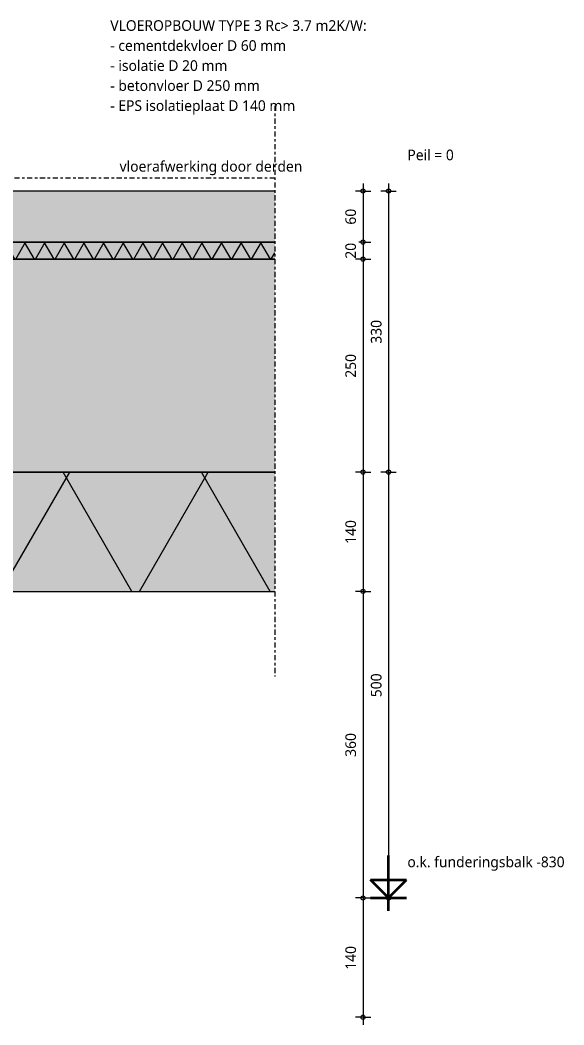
# Model space of a CAD drawing. Header units: millimetres. Extents: x -435 to 27166, y -19117 to 26500.
# Drawn here: x 8192 to 8831, y -3317 to -2138 of the extents above; entities that cross this region are included whole.
import ezdxf

# ---------------------------------------------------------------- set-up
doc = ezdxf.new("R2010")
doc.units = ezdxf.units.MM
doc.linetypes.add('MV_center', pattern=[15, 6, -3, 3, -3])
for name, color, linetype, lineweight in [('A-ANNO-DIMS', 211, 'Continuous', 13), ('A-ANNO-DIMS-5', 211, 'Continuous', 13), ('A-DETL', 90, 'Continuous', 13), ('A-DETL-GENF', 92, 'Continuous', 18), ('G-ANNO-TEXT', 231, 'Continuous', 13)]:
    doc.layers.add(name, color=color, linetype=linetype, lineweight=lineweight)
doc.styles.add('Segoe UI_3', font='segoeui.ttf', dxfattribs={"height": 12.5})
doc.styles.add('Segoe UI_B', font='segoeui.ttf', dxfattribs={"height": 12.5})
doc.dimstyles.new('2_5_mm_4', dxfattribs={"dimscale": 304.8, "dimtxt": 13.092049, "dimasz": 0.016404, "dimexe": 0.029528, "dimexo": 0.0625, "dimgap": 0.014764, "dimtad": 1, "dimdec": 0, "dimzin": 0, "dimdsep": 46, "dimtxsty": 'Segoe UI_3', "dimblk1": 'DOTBLANK', "dimblk2": 'DOTBLANK', "dimsah": 1, "dimcen": 0.09, "dimdle": 0.029528, "dimazin": 0, "dimtfac": 1, "dimtdec": 4, "dimtix": 1, "dimtmove": 0, "dimatfit": 3, "dimfxl": 0.029528, "dimfxlon": 1, "dimtvp": 1, "dimtfill": 1, "dimtolj": 1, "dimtzin": 0, "dimarcsym": 2})

# ---------------------------------------------------------------- blocks, each defined once
blk = doc.blocks.new('42 isolatie - Type 1-3767363-Details Appartement')
at = {"layer": 'A-DETL-GENF'}
blk.add_hatch(color=256, dxfattribs=at).paths.add_polyline_path([(325.3, -140.8), (325.3, -0.8), (0.3, -0.8), (0.3, -140.8)])
at = {"layer": 'A-DETL-GENF', "lineweight": 13}
h = blk.add_hatch(dxfattribs=at)
h.set_pattern_fill('FP_80', color=256, style=0, pattern_type=2)
h.set_pattern_definition([(300, (-857.8, -704), (-121.936, -70.4), []), (240, (-857.8, -704), (-121.936, 70.4), [])])
h.paths.add_polyline_path([(325.3, -140.8), (325.3, -0.8), (0.3, -0.8), (0.3, -140.8)])
at = {"layer": 'A-DETL-GENF'}
for p, q in [((325.3, -0.8), (0.3, -0.8)), ((0.3, -0.8), (0.3, -140.8)), ((0.3, -140.8), (325.3, -140.8)), ((0.3, -140.8), (325.3, -140.8))]:
    blk.add_line(p, q, dxfattribs=at)
blk = doc.blocks.new('42 isolatie - Type 1-3766378-Details Appartement')
at = {"layer": 'A-DETL-GENF'}
blk.add_hatch(color=256, dxfattribs=at).paths.add_polyline_path([(126.5, -0.8), (126.5, -20.8), (711.5, -20.8), (711.5, -0.8), (470.7, -0.8)])
at = {"layer": 'A-DETL-GENF', "lineweight": 13}
h = blk.add_hatch(dxfattribs=at)
h.set_pattern_fill('FP_79', color=256, style=0, pattern_type=2)
h.set_pattern_definition([(300, (-2355.522, -120.812), (-17.32051, -10), []), (240, (-2355.522, -120.812), (-17.32051, 10), [])])
h.paths.add_polyline_path([(126.5, -0.8), (126.5, -20.8), (711.5, -20.8), (711.5, -0.8), (470.7, -0.8)])
at = {"layer": 'A-DETL-GENF'}
for p, q in [((711.5, -0.8), (126.5, -0.8)), ((711.5, -18.3), (711.5, -0.8)), ((126.5, -20.8), (711.5, -20.8)), ((711.5, -20.8), (711.5, -18.3)), ((711.5, -20.8), (711.5, -18.3))]:
    blk.add_line(p, q, dxfattribs=at)
blk = doc.blocks.new('NLRS_00_DI_maskeer - Type 1-4234641-Details Appartement')
at = {"layer": 'A-DETL-GENF', "linetype": 'MV_center'}
blk.add_line((570, 0), (-100, 0), dxfattribs=at)
blk = doc.blocks.new('DIMBLOCK524-Details Appartement')
at = {"layer": 'A-ANNO-DIMS-5'}
for p, q in [((8595.3, -2329.2), (8595.3, -2398.2)), ((8595.3, -2338.2), (8586.3, -2338.2)), ((8595.3, -2338.2), (8604.3, -2338.2)), ((8595.3, -2398.2), (8586.3, -2398.2)), ((8595.3, -2398.2), (8604.3, -2398.2))]:
    blk.add_line(p, q, dxfattribs=at)
for centre in [(8595.3, -2338.2), (8595.3, -2398.2)]:
    blk.add_circle(centre, 2.5, dxfattribs=at)
at = {"layer": 'A-ANNO-DIMS-5', "color": 0, "insert": (8574.5, -2377.7), "char_height": 12.5, "width": 22.852, "attachment_point": 1, "rotation": 90, "line_spacing_factor": 1.142579, "style": 'Segoe UI_3', "bg_fill": 3, "box_fill_scale": 1.25, "bg_fill_color": 9, "bg_fill_true_color": 13158600, "bg_fill_transparency": 0}
blk.add_mtext('60', dxfattribs=at)
blk = doc.blocks.new('_DotBlank')
at = {"color": 0, "linetype": 'ByBlock', "lineweight": -2}
blk.add_line((-0.5, 0), (-1, 0), dxfattribs=at)
blk.add_circle((0, 0), 0.5, dxfattribs=at)
blk = doc.blocks.new('DIMBLOCK525-Details Appartement')
at = {"layer": 'A-ANNO-DIMS-5'}
for p, q in [((8595.3, -2398.2), (8586.3, -2398.2)), ((8595.3, -2398.2), (8595.3, -2418.2)), ((8595.3, -2398.2), (8604.3, -2398.2)), ((8595.3, -2418.2), (8586.3, -2418.2)), ((8595.3, -2418.2), (8604.3, -2418.2))]:
    blk.add_line(p, q, dxfattribs=at)
for centre in [(8595.3, -2398.2), (8595.3, -2418.2)]:
    blk.add_circle(centre, 2.5, dxfattribs=at)
at = {"layer": 'A-ANNO-DIMS-5', "color": 0, "insert": (8574.5, -2417.7), "char_height": 12.5, "width": 22.852, "attachment_point": 1, "rotation": 90, "line_spacing_factor": 1.142579, "style": 'Segoe UI_3', "bg_fill": 3, "box_fill_scale": 1.25, "bg_fill_color": 9, "bg_fill_true_color": 13158600, "bg_fill_transparency": 0}
blk.add_mtext('20', dxfattribs=at)
blk = doc.blocks.new('DIMBLOCK526-Details Appartement')
at = {"layer": 'A-ANNO-DIMS-5'}
for p, q in [((8595.3, -2418.2), (8586.3, -2418.2)), ((8595.3, -2418.2), (8595.3, -2668.2)), ((8595.3, -2418.2), (8604.3, -2418.2)), ((8595.3, -2668.2), (8586.3, -2668.2)), ((8595.3, -2668.2), (8604.3, -2668.2))]:
    blk.add_line(p, q, dxfattribs=at)
for centre in [(8595.3, -2418.2), (8595.3, -2668.2)]:
    blk.add_circle(centre, 2.5, dxfattribs=at)
at = {"layer": 'A-ANNO-DIMS-5', "color": 0, "insert": (8574.5, -2557.5), "char_height": 12.5, "width": 34.277, "attachment_point": 1, "rotation": 90, "line_spacing_factor": 1.142579, "style": 'Segoe UI_3', "bg_fill": 3, "box_fill_scale": 1.25, "bg_fill_color": 9, "bg_fill_true_color": 13158600, "bg_fill_transparency": 0}
blk.add_mtext('250', dxfattribs=at)
blk = doc.blocks.new('DIMBLOCK527-Details Appartement')
at = {"layer": 'A-ANNO-DIMS-5'}
for p, q in [((8595.3, -2668.2), (8586.3, -2668.2)), ((8595.3, -2668.2), (8595.3, -2808.2)), ((8595.3, -2668.2), (8604.3, -2668.2)), ((8595.3, -2808.2), (8586.3, -2808.2)), ((8595.3, -2808.2), (8604.3, -2808.2))]:
    blk.add_line(p, q, dxfattribs=at)
for centre in [(8595.3, -2668.2), (8595.3, -2808.2)]:
    blk.add_circle(centre, 2.5, dxfattribs=at)
at = {"layer": 'A-ANNO-DIMS-5', "color": 0, "insert": (8574.5, -2752.5), "char_height": 12.5, "width": 34.277, "attachment_point": 1, "rotation": 90, "line_spacing_factor": 1.142579, "style": 'Segoe UI_3', "bg_fill": 3, "box_fill_scale": 1.25, "bg_fill_color": 9, "bg_fill_true_color": 13158600, "bg_fill_transparency": 0}
blk.add_mtext('140', dxfattribs=at)
blk = doc.blocks.new('DIMBLOCK528-Details Appartement')
at = {"layer": 'A-ANNO-DIMS-5'}
for p, q in [((8595.3, -2808.2), (8586.3, -2808.2)), ((8595.3, -2808.2), (8595.3, -3168.2)), ((8595.3, -2808.2), (8604.3, -2808.2)), ((8595.3, -3168.2), (8586.3, -3168.2)), ((8595.3, -3168.2), (8604.3, -3168.2))]:
    blk.add_line(p, q, dxfattribs=at)
for centre in [(8595.3, -2808.2), (8595.3, -3168.2)]:
    blk.add_circle(centre, 2.5, dxfattribs=at)
at = {"layer": 'A-ANNO-DIMS-5', "color": 0, "insert": (8574.5, -3002.5), "char_height": 12.5, "width": 34.277, "attachment_point": 1, "rotation": 90, "line_spacing_factor": 1.142579, "style": 'Segoe UI_3', "bg_fill": 3, "box_fill_scale": 1.25, "bg_fill_color": 9, "bg_fill_true_color": 13158600, "bg_fill_transparency": 0}
blk.add_mtext('360', dxfattribs=at)
blk = doc.blocks.new('DIMBLOCK529-Details Appartement')
at = {"layer": 'A-ANNO-DIMS-5'}
for p, q in [((8595.3, -3168.2), (8586.3, -3168.2)), ((8595.3, -3168.2), (8595.3, -3317.2)), ((8595.3, -3168.2), (8604.3, -3168.2)), ((8595.3, -3308.2), (8586.3, -3308.2)), ((8595.3, -3308.2), (8604.3, -3308.2))]:
    blk.add_line(p, q, dxfattribs=at)
for centre in [(8595.3, -3168.2), (8595.3, -3308.2)]:
    blk.add_circle(centre, 2.5, dxfattribs=at)
at = {"layer": 'A-ANNO-DIMS-5', "color": 0, "insert": (8574.5, -3252.5), "char_height": 12.5, "width": 34.277, "attachment_point": 1, "rotation": 90, "line_spacing_factor": 1.142579, "style": 'Segoe UI_3', "bg_fill": 3, "box_fill_scale": 1.25, "bg_fill_color": 9, "bg_fill_true_color": 13158600, "bg_fill_transparency": 0}
blk.add_mtext('140', dxfattribs=at)
blk = doc.blocks.new('DIMBLOCK530-Details Appartement')
at = {"layer": 'A-ANNO-DIMS-5'}
for p, q in [((8625.3, -2329.2), (8625.3, -2668.2)), ((8625.3, -2338.2), (8616.3, -2338.2)), ((8625.3, -2338.2), (8634.3, -2338.2)), ((8625.3, -2668.2), (8616.3, -2668.2)), ((8625.3, -2668.2), (8634.3, -2668.2))]:
    blk.add_line(p, q, dxfattribs=at)
for centre in [(8625.3, -2338.2), (8625.3, -2668.2)]:
    blk.add_circle(centre, 2.5, dxfattribs=at)
at = {"layer": 'A-ANNO-DIMS-5', "color": 0, "insert": (8604.5, -2517.5), "char_height": 12.5, "width": 34.277, "attachment_point": 1, "rotation": 90, "line_spacing_factor": 1.142579, "style": 'Segoe UI_3', "bg_fill": 3, "box_fill_scale": 1.25, "bg_fill_color": 9, "bg_fill_true_color": 13158600, "bg_fill_transparency": 0}
blk.add_mtext('330', dxfattribs=at)
blk = doc.blocks.new('DIMBLOCK531-Details Appartement')
at = {"layer": 'A-ANNO-DIMS-5'}
for p, q in [((8625.3, -2668.2), (8616.3, -2668.2)), ((8625.3, -2668.2), (8625.3, -3177.2)), ((8625.3, -2668.2), (8634.3, -2668.2)), ((8625.3, -3168.2), (8616.3, -3168.2)), ((8625.3, -3168.2), (8634.3, -3168.2))]:
    blk.add_line(p, q, dxfattribs=at)
for centre in [(8625.3, -2668.2), (8625.3, -3168.2)]:
    blk.add_circle(centre, 2.5, dxfattribs=at)
at = {"layer": 'A-ANNO-DIMS-5', "color": 0, "insert": (8604.5, -2932.5), "char_height": 12.5, "width": 34.277, "attachment_point": 1, "rotation": 90, "line_spacing_factor": 1.142579, "style": 'Segoe UI_3', "bg_fill": 3, "box_fill_scale": 1.25, "bg_fill_color": 9, "bg_fill_true_color": 13158600, "bg_fill_transparency": 0}
blk.add_mtext('500', dxfattribs=at)

msp = doc.modelspace()

# ---------------------------------------------------------------- hatches: boundary and pattern name
at = {"layer": 'A-DETL-GENF', "lineweight": 13}
h = msp.add_hatch(dxfattribs=at)
h.set_pattern_fill('FP_17', color=254, style=0, pattern_type=2)
h.set_pattern_definition([(0, (0, 0), (20.32, 5.08), [1.676, -13.564, 1.676, -13.564, -81.28]), (0, (0, 0), (20.32, 5.08), [-30.48, 1.676, -28.804, 1.676, -13.564, -35.56]), (0, (0, 0), (20.32, 5.08), [-76.2, 1.676, -8.484, 1.676, -23.724]), (120, (7.62, 2.54), (-14.559409, 15.0576362), [1.676, -13.564, 1.676, -13.564, -81.28]), (120, (7.62, 2.54), (-14.559409, 15.0576362), [-30.48, 1.676, -28.804, 1.676, -13.564, -35.56]), (120, (7.62, 2.54), (-14.559409, 15.0576362), [-76.2, 1.676, -8.484, 1.676, -23.724]), (240, (10.16, 12.7), (-5.760591, -20.1376362), [1.676, -13.564, 1.676, -13.564, -81.28]), (240, (10.16, 12.7), (-5.760591, -20.1376362), [-30.48, 1.676, -28.804, 1.676, -13.564, -35.56]), (240, (10.16, 12.7), (-5.760591, -20.1376362), [-76.2, 1.676, -8.484, 1.676, -23.724])])
h.paths.add_polyline_path([(7905.5, -2398.2), (8491.8, -2398.2), (8491.8, -2338.2), (7861.8, -2338.2), (7861.8, -2383.2), (7901.8, -2383.2), (7901.8, -2398.2), (7904.3, -2398.2)])
at = {"layer": 'A-DETL-GENF'}
msp.add_hatch(color=9, dxfattribs=at).paths.add_polyline_path([(8166.8, -2668.2), (8491.8, -2668.2), (8491.8, -2418.2), (7906.8, -2418.2), (7906.8, -2668.2), (8026.8, -2668.2)])

# ---------------------------------------------------------------- linework, layer by layer
at = {"layer": 'A-DETL', "linetype": 'MV_center', "lineweight": 18}
msp.add_line((8491.8, -2323.2), (7851.9, -2323.2), dxfattribs=at)
at = {"layer": 'A-DETL', "lineweight": 18}
for p, q in [((8491.8, -2338.2), (7861.8, -2338.2)), ((7901.8, -2398.2), (8491.8, -2398.2)), ((8491.8, -2418.2), (7906.8, -2418.2)), ((8166.8, -2668.2), (8491.8, -2668.2))]:
    msp.add_line(p, q, dxfattribs=at)
at = {"layer": 'A-DETL', "lineweight": 35}
for p, q in [((8625.3, -3183.2), (8625.3, -3118.2)), ((8625.3, -3168.2), (8604.1, -3147)), ((8604.1, -3147), (8646.5, -3147)), ((8625.3, -3168.2), (8646.5, -3147)), ((8604.1, -3168.2), (8646.5, -3168.2))]:
    msp.add_line(p, q, dxfattribs=at)

# ---------------------------------------------------------------- block references
at = {"layer": 'A-DETL-GENF', "linetype": 'MV_center', "rotation": 89.99999999999996}
msp.add_blockref('NLRS_00_DI_maskeer - Type 1-4234641-Details Appartement', (8491.8, -2808.2), dxfattribs=at)
at = {"layer": 'A-DETL-GENF', "rotation": 180}
msp.add_blockref('42 isolatie - Type 1-3766378-Details Appartement', (8618.3, -2419), dxfattribs=at)
at = {"layer": 'A-DETL-GENF'}
msp.add_blockref('42 isolatie - Type 1-3767363-Details Appartement', (8166.5, -2667.4), dxfattribs=at)

# ---------------------------------------------------------------- texts
at = {"layer": 'G-ANNO-TEXT', "color": 7, "char_height": 12.5, "attachment_point": 1}
for s, insert, width, style in [('VLOEROPBOUW TYPE 3 Rc> 3.7 m2K/W:', (8298.4, -2137.7), 403.249, 'Segoe UI_B'), ('- cementdekvloer D 60 mm', (8298.4, -2161.2), 257.342, 'Segoe UI_3'), ('- isolatie D 20 mm  ', (8298.4, -2184.7), 185.591, 'Segoe UI_3'), ('- betonvloer D 250 mm', (8298.4, -2208.2), 220.464, 'Segoe UI_3'), ('- EPS isolatieplaat D 140 mm', (8298.4, -2231.7), 271.772, 'Segoe UI_3'), ('Peil = 0 ', (8647.4, -2289.6), 77.764, 'Segoe UI_3'), ('vloerafwerking door derden', (8309.3, -2303), 260.548, 'Segoe UI_3'), ('o.k. funderingsbalk -830', (8647.4, -3119.6), 226.076, 'Segoe UI_3')]:
    msp.add_mtext(s, dxfattribs=dict(at, insert=insert, width=width, style=style))

# ---------------------------------------------------------------- dimensions: what is measured, and where the dimension line sits
at = {"layer": 'A-ANNO-DIMS'}
dim = msp.add_linear_dim(base=(8595.3, -2398.2), p1=(8604.3, -2338.2), p2=(8604.3, -2398.2), angle=90, dimstyle='2_5_mm_4', override={"dimpost": '<>', "dimfxl": 60}, dxfattribs=at)
dim.commit()
dim.dimension.update_dxf_attribs({"geometry": 'DIMBLOCK524-Details Appartement', "text_midpoint": (8584.3, -2368.2)})

# ---------------------------------------------------------------- next in the draw order: dimensions: what is measured, and where the dimension line sits
dim = msp.add_linear_dim(base=(8595.3, -2418.2), p1=(8604.3, -2398.2), p2=(8604.3, -2418.2), angle=90, dimstyle='2_5_mm_4', override={"dimpost": '<>', "dimfxl": 20}, dxfattribs=at)
dim.commit()
dim.dimension.update_dxf_attribs({"geometry": 'DIMBLOCK525-Details Appartement', "text_midpoint": (8584.3, -2408.2)})

# ---------------------------------------------------------------- next in the draw order: dimensions: what is measured, and where the dimension line sits
dim = msp.add_linear_dim(base=(8595.3, -2668.2), p1=(8604.3, -2418.2), p2=(8604.3, -2668.2), angle=90, dimstyle='2_5_mm_4', override={"dimpost": '<>', "dimfxl": 250}, dxfattribs=at)
dim.commit()
dim.dimension.update_dxf_attribs({"geometry": 'DIMBLOCK526-Details Appartement', "text_midpoint": (8584.3, -2543.2)})

# ---------------------------------------------------------------- next in the draw order: dimensions: what is measured, and where the dimension line sits
dim = msp.add_linear_dim(base=(8595.3, -2808.2), p1=(8604.3, -2668.2), p2=(8604.3, -2808.2), angle=90, dimstyle='2_5_mm_4', override={"dimpost": '<>', "dimfxl": 140}, dxfattribs=at)
dim.commit()
dim.dimension.update_dxf_attribs({"geometry": 'DIMBLOCK527-Details Appartement', "text_midpoint": (8584.3, -2738.2)})

# ---------------------------------------------------------------- next in the draw order: dimensions: what is measured, and where the dimension line sits
for base, p1, p2, override, picture, middle in [((8625.3, -2668.2), (8616.3, -2338.2), (8616.3, -2668.2), {"dimpost": '<>', "dimfxl": 330}, 'DIMBLOCK530-Details Appartement', (8614.3, -2503.2)), ((8595.3, -3168.2), (8604.3, -2808.2), (8586.3, -3168.2), {"dimpost": '<>', "dimfxl": 360.449719}, 'DIMBLOCK528-Details Appartement', (8584.3, -2988.2))]:
    dim = msp.add_linear_dim(base=base, p1=p1, p2=p2, angle=90, dimstyle='2_5_mm_4', override=override, dxfattribs=at)
    dim.commit()
    dim.dimension.update_dxf_attribs({"geometry": picture, "text_midpoint": middle})

# ---------------------------------------------------------------- next in the draw order: dimensions: what is measured, and where the dimension line sits
dim = msp.add_linear_dim(base=(8595.3, -3308.2), p1=(8586.3, -3168.2), p2=(8586.3, -3308.2), angle=90, dimstyle='2_5_mm_4', override={"dimpost": '<>', "dimfxl": 140}, dxfattribs=at)
dim.commit()
dim.dimension.update_dxf_attribs({"geometry": 'DIMBLOCK529-Details Appartement', "text_midpoint": (8584.3, -3238.2)})

# ---------------------------------------------------------------- next in the draw order: dimensions: what is measured, and where the dimension line sits
dim = msp.add_linear_dim(base=(8625.3, -3168.2), p1=(8616.3, -2668.2), p2=(8616.3, -3168.2), angle=90, dimstyle='2_5_mm_4', override={"dimpost": '<>', "dimfxl": 500}, dxfattribs=at)
dim.commit()
dim.dimension.update_dxf_attribs({"geometry": 'DIMBLOCK531-Details Appartement', "text_midpoint": (8614.3, -2918.2)})

doc.saveas('drawing.dxf')
